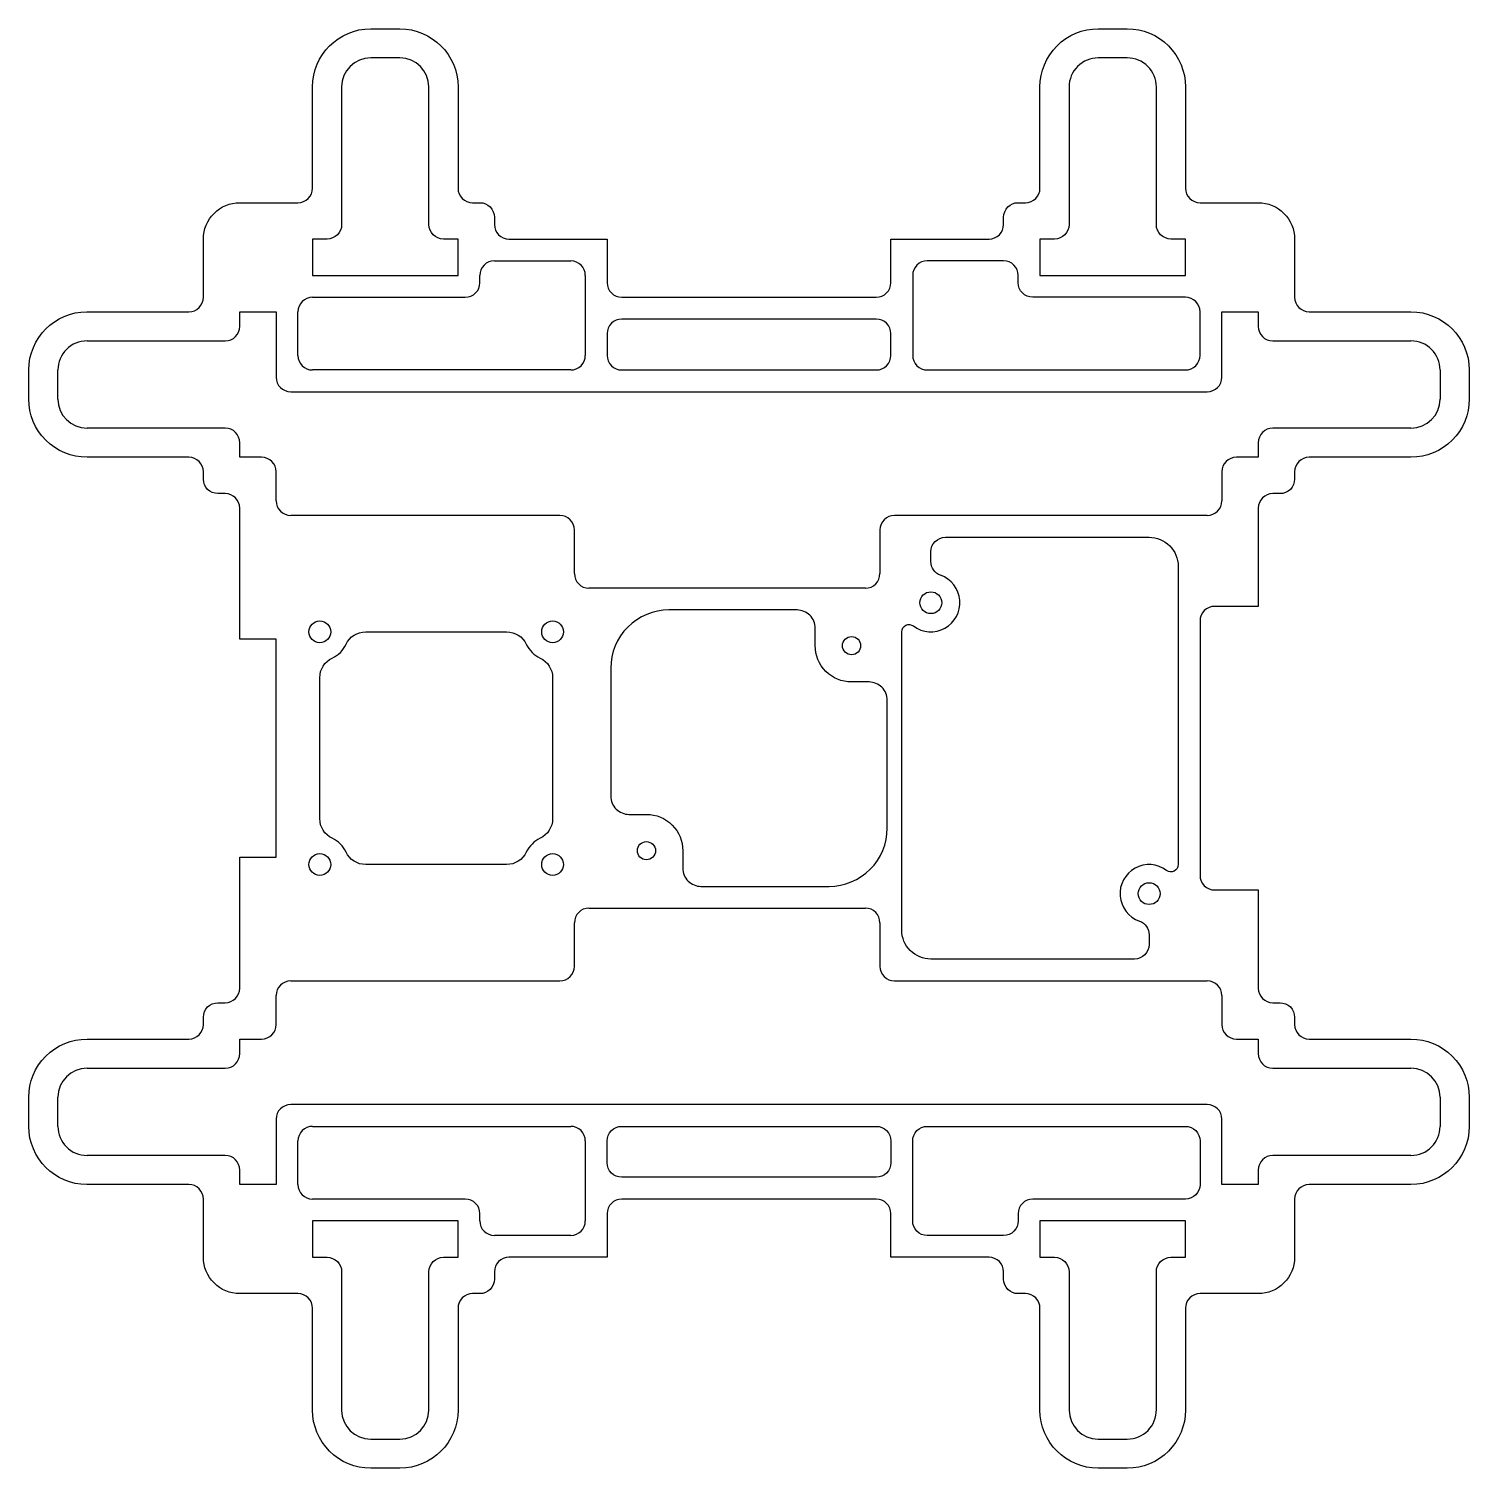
# Model space of a CAD drawing. Header units: millimetres. Extents: x -28 to 170, y -174 to 24.
import ezdxf

# ---------------------------------------------------------------- set-up
doc = ezdxf.new("R2010")
doc.units = ezdxf.units.MM
doc.layers.get('0').update_dxf_attribs({"linetype": 'CONTINUOUS'})

msp = doc.modelspace()

# ---------------------------------------------------------------- linework, layer by layer
for p, q in [((36, -8), (46.5, -8)), ((34, -11), (34, -10)), ((48.5, -10), (48.5, -21)), ((11, -13), (32, -13)), ((1, -17), (1, -15)), ((1, -15), (6, -15)), ((6, -15), (6, -24)), ((9, -21), (9, -15)), ((136, -24), (136, -15)), ((136, -15), (141, -15)), ((141, -15), (141, -17)), ((-20, -19), (-1, -19)), ((143, -19), (162, -19)), ((-24, -27), (-24, -23)), ((46.5, -23), (11, -23)), ((166, -23), (166, -27)), ((8, -26), (71, -26)), ((71, -26), (134, -26)), ((-1, -31), (-20, -31)), ((162, -31), (143, -31)), ((1, -35), (1, -33)), ((141, -33), (141, -35)), ((4, -35), (1, -35)), ((141, -35), (138, -35)), ((6, -41), (6, -37)), ((136, -37), (136, -41)), ((45, -43), (8, -43)), ((134, -43), (91, -43)), ((47, -51), (47, -45)), ((89, -45), (89, -51)), ((87, -53), (49, -53)), ((49, -97), (87, -97)), ((47, -105), (47, -99)), ((89, -99), (89, -105)), ((8, -107), (45, -107)), ((91, -107), (134, -107)), ((6, -113), (6, -109)), ((136, -109), (136, -113)), ((1, -117), (1, -115)), ((1, -115), (4, -115)), ((138, -115), (141, -115)), ((141, -115), (141, -117)), ((-20, -119), (-1, -119)), ((143, -119), (162, -119)), ((-24, -127), (-24, -123)), ((71, -124), (8, -124)), ((134, -124), (71, -124)), ((166, -123), (166, -127)), ((6, -126), (6, -135)), ((136, -135), (136, -126)), ((11, -127), (46.5, -127)), ((9, -135), (9, -129)), ((48.5, -129), (48.5, -140)), ((-1, -131), (-20, -131)), ((162, -131), (143, -131)), ((1, -135), (1, -133)), ((141, -133), (141, -135)), ((6, -135), (1, -135)), ((141, -135), (136, -135)), ((32, -137), (11, -137)), ((34, -140), (34, -139)), ((46.5, -142), (36, -142))]:
    msp.add_line(p, q)
for points in [[(162, -15, -0.414213), (170, -23), (170, -27, -0.414214), (162, -35), (148, -35, 0.414214), (146, -37), (146, -38, -0.414214), (144, -40), (143, -40, 0.414214), (141, -42), (141, -55.5), (135, -55.5, 0.414214), (133, -57.5), (133, -92.5, 0.414214), (135, -94.5), (141, -94.5), (141, -108, 0.414214), (143, -110), (144, -110, -0.414214), (146, -112), (146, -113, 0.414214), (148, -115), (162, -115, -0.414214), (170, -123), (170, -127, -0.414213), (162, -135), (148, -135, 0.414213), (146, -137), (146, -145, -0.414214), (141, -150), (133, -150, 0.414214), (131, -152), (131, -166, -0.414214), (123, -174), (119, -174, -0.414167), (111, -166), (111, -152, 0.414214), (109, -150), (108, -150, -0.414214), (106, -148), (106, -147, 0.414214), (104, -145), (90.5, -145), (90.5, -139, 0.414214), (88.5, -137), (53.5, -137, 0.414214), (51.5, -139), (51.5, -145), (38, -145, 0.414213), (36, -147), (36, -148, -0.414214), (34, -150), (33, -150, 0.414214), (31, -152), (31, -166, -0.41414), (23, -174), (19, -174, -0.414214), (11, -166), (11, -152, 0.414214), (9, -150), (1, -150, -0.414214), (-4, -145), (-4, -137, 0.414214), (-6, -135), (-20.01, -135, -0.413898), (-28, -127), (-28, -123, -0.414214), (-20, -115), (-6, -115, 0.414214), (-4, -113), (-4, -112, -0.414213), (-2, -110), (-1, -110, 0.414214), (1, -108), (1, -90), (6, -90), (6, -60), (1, -60), (1, -42, 0.414214), (-1, -40), (-2, -40, -0.414213), (-4, -38), (-4, -37, 0.414214), (-6, -35), (-20, -35, -0.414214), (-28, -27), (-28, -23, -0.413898), (-20.01, -15), (-6, -15, 0.414214), (-4, -13), (-4, -5, -0.414214), (1, 0), (9, 0, 0.414214), (11, 2), (11, 15.92, -0.413686), (19, 23.91), (23, 23.91, -0.413895), (31, 15.92), (31, 2, 0.414214), (33, 0), (34, 0, -0.414214), (36, -2), (36, -3, 0.414213), (38, -5), (51.5, -5), (51.5, -11, 0.414214), (53.5, -13), (88.5, -13, 0.414214), (90.5, -11), (90.5, -5), (104, -5, 0.414214), (106, -3), (106, -2, -0.414214), (108, 0), (109, 0, 0.414214), (111, 2), (111, 15.91, -0.414214), (119, 23.91), (123, 23.91, -0.414214), (131, 15.91), (131, 2, 0.414214), (133, 0), (141, 0, -0.414214), (146, -5), (146, -13, 0.414213), (148, -15)], [(23, 19.91), (19, 19.91, 0.413888), (15, 15.91), (15, -3, -0.414236), (13, -5), (11, -5), (11, -10), (31, -10), (31, -5), (29, -5, -0.414214), (27, -3), (27, 15.91, 0.414113)], [(131, -5), (129, -5, -0.414246), (127, -3), (127, 15.91, 0.414246), (123, 19.91), (119, 19.91, 0.414214), (115, 15.91), (115, -3, -0.414214), (113, -5), (111, -5), (111, -10), (131, -10)], [(108, -11), (108, -10, 0.414214), (106, -8), (95.5, -8, 0.414214), (93.5, -10), (93.5, -21, 0.414214), (95.5, -23), (131, -23, 0.414214), (133, -21), (133, -15, 0.414214), (131, -13), (110, -13, -0.414214)], [(53.5, -23), (88.5, -23, 0.414214), (90.5, -21), (90.5, -18, 0.414214), (88.5, -16), (53.5, -16, 0.414214), (51.5, -18), (51.5, -21, 0.414214)], [(126, -102, -0.414214), (124, -104), (96, -104, -0.414214), (92, -100), (92, -59, -0.618034), (93.6, -58.2, 1.164648), (97.33, -51.23, -0.317837), (96, -49.34), (96, -48, -0.414214), (98, -46), (126, -46, -0.414214), (130, -50), (130, -91, -0.618034), (128.4, -91.8, 1.164648), (124.67, -98.77, -0.317837), (126, -100.66)], [(80.1, -60.9), (80.1, -58.5, 0.414214), (77.6, -56), (60, -56, 0.414214), (52, -64), (52, -81.6, 0.414214), (54.5, -84.1), (56.9, -84.1, -0.414214), (61.9, -89.1), (61.9, -91.5, 0.414214), (64.4, -94), (82, -94, 0.414214), (90, -86), (90, -68.4, 0.414214), (87.5, -65.9), (85.1, -65.9, -0.414214)], [(13.71, -87.39, -0.28969), (12, -84.68), (12, -65.32, -0.28969), (13.71, -62.61, 0.172937), (15.61, -60.71, -0.28969), (18.32, -59), (37.68, -59, -0.28969), (40.39, -60.71, 0.172937), (42.29, -62.61, -0.28969), (44, -65.32), (44, -84.68, -0.28969), (42.29, -87.39, 0.172937), (40.39, -89.29, -0.28969), (37.68, -91), (18.32, -91, -0.28969), (15.61, -89.29, 0.172937)], [(51.5, -129, -0.414214), (53.5, -127), (88.5, -127, -0.414214), (90.5, -129), (90.5, -132, -0.414214), (88.5, -134), (53.5, -134, -0.414214), (51.5, -132)], [(133, -135, -0.414214), (131, -137), (110, -137, 0.414214), (108, -139), (108, -140, -0.414214), (106, -142), (95.5, -142, -0.414214), (93.5, -140), (93.5, -129, -0.414214), (95.5, -127), (131, -127, -0.414214), (133, -129)], [(31, -145), (31, -140), (11, -140), (11, -145), (13, -145, -0.414236), (15, -147), (15, -166.07, 0.408857), (19, -170), (23, -170, 0.41415), (27, -166), (27, -147, -0.414214), (29, -145)], [(119, -170), (123, -170, 0.419635), (127, -165.93), (127, -147, -0.414236), (129, -145), (131, -145), (131, -140), (111, -140), (111, -145), (113, -145, -0.414214), (115, -147), (115, -166, 0.41415)]]:
    msp.add_lwpolyline(points, format="xyb", close=True)
for centre, radius in [((96, -55), 1.5), ((12, -59), 1.5), ((44, -59), 1.5), ((85.1, -60.9), 1.25), ((56.9, -89.1), 1.25), ((12, -91), 1.5), ((44, -91), 1.5), ((126, -95), 1.5)]:
    msp.add_circle(centre, radius)
for centre, radius, start, end in [((36, -10), 2, 89.9999, 179.9999), ((46.5, -10), 2, -0.0001, 89.9999), ((32, -11), 2, 269.9999, 359.9999), ((11, -15), 2, 89.9999, 179.9999), ((-1, -17), 2, 269.9999, 359.9999), ((143, -17), 2, 180.0001, 270.0001), ((-20, -23), 4, 89.9999, 180.0012), ((162, -23), 4, -0.0012, 90.0001), ((11, -21), 2, 179.9999, 269.9999), ((46.5, -21), 2, 269.8908, 359.9999), ((8, -24), 2, 180, 269.9999), ((134, -24), 2, 270.0001, 360), ((-20, -27), 4, 180.0009, 269.9999), ((162, -27), 4, 270.0001, 359.9991), ((-1, -33), 2, -0.0001, 89.9999), ((143, -33), 2, 90.0001, 180.0001), ((4, -37), 2, -0.0001, 90), ((138, -37), 2, 90, 180.0001), ((8, -41), 2, 179.9999, 270), ((134, -41), 2, -90, 0.0001), ((45, -45), 2, 0, 90), ((91, -45), 2, 90, 180), ((49, -51), 2, 180, 270), ((87, -51), 2, -90, 0), ((49, -99), 2, 90, 180), ((87, -99), 2, 0, 90), ((45, -105), 2, 270, 360), ((91, -105), 2, 180, 270), ((8, -109), 2, 90, 180.0001), ((134, -109), 2, -0.0001, 90), ((4, -113), 2, -90, 0.0001), ((138, -113), 2, 179.9999, 270), ((-1, -117), 2, -89.9999, 0.0001), ((143, -117), 2, 179.9999, 269.9999), ((-20, -123), 4, 90.0001, 179.9991), ((162, -123), 4, 0.0009, 89.9999), ((8, -126), 2, 90.0001, 180), ((134, -126), 2, 0, 89.9999), ((-20, -127), 4, 179.9988, 270.0001), ((11, -129), 2, 90.0001, 180.0001), ((46.5, -129), 2, 0.0001, 90.1092), ((162, -127), 4, -90.0001, 0.0012), ((-1, -133), 2, 0.0001, 90.0001), ((143, -133), 2, 89.9999, 179.9999), ((11, -135), 2, 180.0001, 270.0001), ((32, -139), 2, 0.0001, 90.0001), ((36, -140), 2, 180.0001, 270.0001), ((46.5, -140), 2, -89.9999, 0.0001)]:
    msp.add_arc(centre, radius, start, end)

doc.saveas('drawing.dxf')
